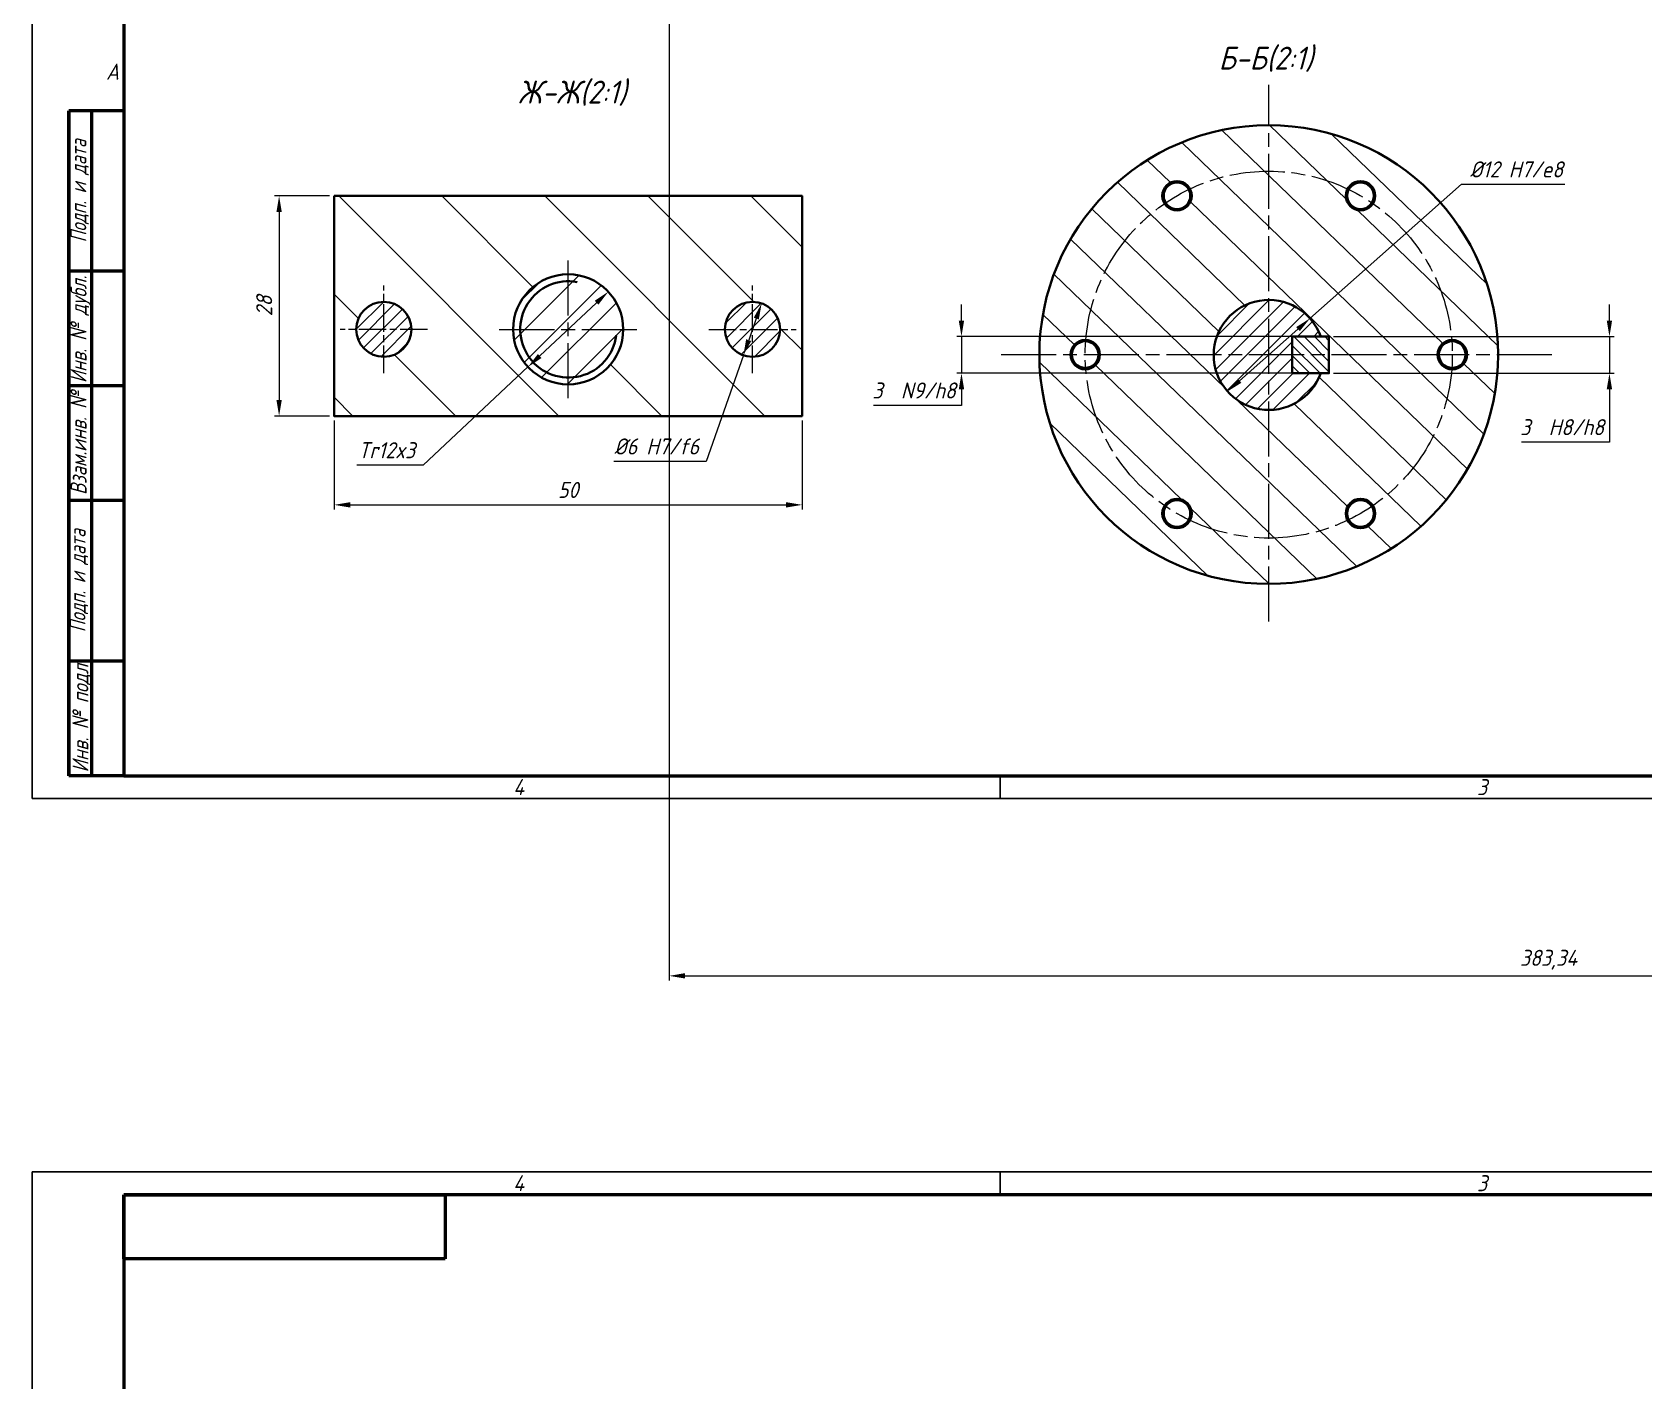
# Model space of a CAD drawing. Header units: millimetres. Extents: x -1043 to 2000, y -1356 to 1302.
# Drawn here: x 0 to 351.3, y -126.9 to 167.1 of the extents above; entities that cross this region are included whole.
import ezdxf
from ezdxf.enums import TextEntityAlignment as Align

# ---------------------------------------------------------------- set-up
doc = ezdxf.new("R2010")
doc.units = ezdxf.units.MM
doc.set_wipeout_variables(frame=1)
doc.linetypes.add('AM_ISO08W050', pattern=[18, 12, -1.5, 3, -1.5])
doc.linetypes.add('AM_ISO08W050x2', pattern=[9, 6, -0.75, 1.5, -0.75])
doc.layers.get('0').update_dxf_attribs({"lineweight": 80})
for name, color, linetype, lineweight in [('AM_5', 3, 'Continuous', 15), ('AM_6', 2, 'Continuous', 35), ('AM_7', 4, 'AM_ISO08W050', 15), ('AM_8', 1, 'Continuous', 15), ('AM_BOR', 7, 'Continuous', 35), ('основные', 7, 'Continuous', 35)]:
    doc.layers.add(name, color=color, linetype=linetype, lineweight=lineweight)
doc.styles.add('ACGOSTTS', font='geniso.shx', dxfattribs={"oblique": 15})
doc.styles.get("Standard").update_dxf_attribs({"font": 'geniso.shx', "oblique": 15})
doc.dimstyles.new('AM_GOST$0', dxfattribs={"dimtxt": 3.5, "dimasz": 3.5, "dimexe": 1, "dimexo": 1, "dimgap": 1.5, "dimtad": 1, "dimtoh": 1, "dimtxsty": 'Standard', "dimcen": 0, "dimclrd": 256, "dimclre": 256, "dimclrt": 2, "dimadec": 0, "dimazin": 2, "dimtp": 0.1, "dimtm": 0.1, "dimtfac": 0.71, "dimtmove": 0, "dimatfit": 3, "dimfxl": 1, "dimtolj": 1, "dimlwd": -1, "dimlwe": -1, "dimarcsym": 1})
doc.dimstyles.new('AM_GOST$3', dxfattribs={"dimtxt": 3.5, "dimasz": 3.5, "dimexe": 1, "dimexo": 1, "dimgap": 1.5, "dimtad": 1, "dimtoh": 1, "dimtxsty": 'Standard', "dimcen": 0, "dimclrd": 256, "dimclre": 256, "dimclrt": 2, "dimadec": 0, "dimazin": 2, "dimtp": 0.1, "dimtm": 0.1, "dimtfac": 0.71, "dimtdec": 3, "dimtofl": 0, "dimtmove": 0, "dimatfit": 2, "dimfxl": 1, "dimtolj": 1, "dimlwd": -1, "dimlwe": -1, "dimarcsym": 1})

# ---------------------------------------------------------------- blocks, each defined once
blk = doc.blocks.new('GOST_A1_LANDSCAPE')
at = {"layer": 'AM_BOR', "color": 1, "lineweight": 25}
for p, q in [((841, 594), (0, 594)), ((0, 594), (0, 0)), ((211, 594), (211, 589)), ((211, 5), (211, 0)), ((0, 0), (841, 0))]:
    blk.add_line(p, q, dxfattribs=at)
at = {"layer": 'AM_BOR', "color": 7, "lineweight": 50}
for p, q in [((836, 589), (20, 589)), ((20, 589), (20, 5)), ((20, 5), (836, 5))]:
    blk.add_line(p, q, dxfattribs=at)
at = {"layer": 'AM_BOR', "color": 1, "lineweight": 25, "style": 'ACGOSTTS', "oblique": 15}
for s, p in [('4', (106, 591.5)), ('3', (316, 591.5)), ('A', (17.5, 158.5)), ('4', (106, 2.5)), ('3', (316, 2.5))]:
    blk.add_text(s, height=3.5, dxfattribs=at).set_placement(p, align=Align.MIDDLE_CENTER)
blk = doc.blocks.new('GOST_EXT12')
at = {"layer": 'AM_BOR', "color": 7, "lineweight": 50, "ltscale": 0.3}
for p, q in [((0, 287), (-12, 287)), ((-12, 287), (-12, 167)), ((-7, 167), (-7, 287)), ((0, 167), (0, 287)), ((-12, 227), (0, 227)), ((-12, 167), (0, 167))]:
    blk.add_line(p, q, dxfattribs=at)
at = {"layer": 'AM_BOR', "color": 7, "lineweight": 50}
for p, q in [((0, 145), (-12, 145)), ((-12, 145), (-12, 110)), ((-12, 0), (-12, 145)), ((-7, 0), (-7, 145)), ((0, 145), (0, 0)), ((0, 110), (-12, 110)), ((-12, 110), (-12, 85)), ((0, 85), (-12, 85)), ((-12, 85), (-12, 60)), ((0, 60), (-12, 60)), ((-12, 60), (-12, 25)), ((0, 25), (-12, 25)), ((-12, 25), (-12, 0)), ((0, 0), (-12, 0))]:
    blk.add_line(p, q, dxfattribs=at)
at = {"layer": 'AM_BOR', "color": 1, "lineweight": 25, "style": 'ACGOSTTS', "oblique": 15}
for s, width, p in [('Перв. примен.', 0.821392, (-9.5, 257)), ('Подп. и дата', 0.842977, (-9.95, 127.5)), ('Инв. № дубл.', 0.891828, (-9.9, 97.31)), ('Взам.инв. №', 0.899981, (-9.9, 72.5)), ('Подп. и дата', 0.842977, (-10.13, 42.5)), ('Инв. № подл', 0.910904, (-9.5, 12.5))]:
    blk.add_text(s, height=3.5, rotation=90, dxfattribs=dict(at, width=width)).set_placement(p, align=Align.MIDDLE_CENTER)
blk.add_text('Справ. №', height=3.5, rotation=90, dxfattribs=at).set_placement((-9.5, 197), align=Align.MIDDLE_CENTER)
at = {"layer": 'AM_BOR', "color": 2, "lineweight": 25, "style": 'ACGOSTTS', "oblique": 15, "width": 0.8}
for tag, p in [('GEN-TITLE-FREF{16}', (-3.5, 257)), ('GEN-TITLE-RPARTNO{16}', (-3.5, 197)), ('GEN-TITLE-SDT2{10}', (-3.5, 127.5)), ('GEN-TITLE-CSTKN{7}', (-3.5, 97.5)), ('GEN-TITLE-RSTKN{7}', (-3.5, 72.5)), ('GEN-TITLE-SDT1{10}', (-3.5, 42.5)), ('GEN-TITLE-STKN{7}', (-3.5, 12.5))]:
    blk.add_attdef(tag, text='', height=3.17, rotation=90, dxfattribs=at).set_placement(p, align=Align.MIDDLE_CENTER)
blk.add_wipeout([(-7, 227), (-7, 167), (0, 167), (0, 227)])
blk = doc.blocks.new('*D37')
at = {"layer": 'AM_5', "linetype": 'ByBlock', "transparency": 16777216}
for p, q in [((343.77, 104.24), (343.77, 107.74)), ((283.63, 100.74), (344.77, 100.74)), ((343.77, 100.74), (343.77, 92.74)), ((283.63, 92.74), (344.77, 92.74)), ((343.77, 89.24), (343.77, 77.74)), ((343.77, 77.74), (324.62, 77.74))]:
    blk.add_line(p, q, dxfattribs=at)
at = {"layer": 'AM_5', "transparency": 16777216}
for points in [[(343.18, 104.24), (344.35, 104.24), (343.77, 100.74)], [(343.18, 89.24), (344.35, 89.24), (343.77, 92.74)]]:
    blk.add_solid(points, dxfattribs=at)
at = {"layer": 'Defpoints', "color": 0, "transparency": 16777216}
for p in [(282.63, 100.74), (282.63, 92.74), (343.77, 92.74)]:
    blk.add_point(p, dxfattribs=at)
at = {"layer": 'AM_5', "color": 2, "transparency": 16777216, "insert": (333.45, 80.99), "char_height": 3.5, "attachment_point": 5}
blk.add_mtext('\\A1;3 {}{\\C2; H8/h8}', dxfattribs=at)
blk = doc.blocks.new('*D41')
at = {"layer": 'AM_5', "linetype": 'ByBlock', "transparency": 16777216}
for p, q in [((65.81, 82.42), (65.81, 63.05)), ((167.81, 82.42), (167.81, 63.05)), ((69.31, 64.05), (164.31, 64.05))]:
    blk.add_line(p, q, dxfattribs=at)
at = {"layer": 'AM_5', "transparency": 16777216}
for points in [[(69.31, 64.63), (69.31, 63.47), (65.81, 64.05)], [(164.31, 64.63), (164.31, 63.47), (167.81, 64.05)]]:
    blk.add_solid(points, dxfattribs=at)
at = {"layer": 'Defpoints', "color": 0, "transparency": 16777216}
for p in [(65.81, 83.42), (167.81, 83.42), (167.81, 64.05)]:
    blk.add_point(p, dxfattribs=at)
at = {"layer": 'AM_5', "color": 2, "transparency": 16777216, "insert": (116.81, 67.3), "char_height": 3.5, "attachment_point": 5}
blk.add_mtext('\\A1;50', dxfattribs=at)
blk = doc.blocks.new('*D42')
at = {"layer": 'AM_5', "linetype": 'ByBlock', "transparency": 16777216}
for p, q in [((64.81, 131.42), (52.81, 131.42)), ((53.81, 127.92), (53.81, 86.92)), ((64.81, 83.42), (52.81, 83.42))]:
    blk.add_line(p, q, dxfattribs=at)
at = {"layer": 'AM_5', "transparency": 16777216}
for points in [[(53.23, 127.92), (54.39, 127.92), (53.81, 131.42)], [(53.23, 86.92), (54.39, 86.92), (53.81, 83.42)]]:
    blk.add_solid(points, dxfattribs=at)
at = {"layer": 'Defpoints', "color": 0, "transparency": 16777216}
for p in [(65.81, 131.42), (53.81, 83.42), (65.81, 83.42)]:
    blk.add_point(p, dxfattribs=at)
at = {"layer": 'AM_5', "color": 2, "transparency": 16777216, "insert": (50.56, 107.42), "char_height": 3.5, "attachment_point": 5, "rotation": 90}
blk.add_mtext('\\A1;28', dxfattribs=at)
blk = doc.blocks.new('*D58')
at = {"layer": 'AM_5', "linetype": 'ByBlock', "transparency": 16777216}
for p, q in [((202.54, 104.24), (202.54, 107.74)), ((279.83, 100.74), (201.54, 100.74)), ((202.54, 100.74), (202.54, 92.74)), ((279.83, 92.74), (201.54, 92.74)), ((202.54, 89.24), (202.54, 85.74)), ((202.54, 85.74), (183.38, 85.74))]:
    blk.add_line(p, q, dxfattribs=at)
at = {"layer": 'AM_5', "transparency": 16777216}
for points in [[(201.95, 104.24), (203.12, 104.24), (202.54, 100.74)], [(201.95, 89.24), (203.12, 89.24), (202.54, 92.74)]]:
    blk.add_solid(points, dxfattribs=at)
at = {"layer": 'Defpoints', "color": 0, "transparency": 16777216}
for p in [(280.83, 100.74), (202.54, 92.74), (280.83, 92.74)]:
    blk.add_point(p, dxfattribs=at)
at = {"layer": 'AM_5', "color": 2, "transparency": 16777216, "insert": (192.21, 88.99), "char_height": 3.5, "attachment_point": 5}
blk.add_mtext('\\A1;3 {}{\\C2; N9/h8}', dxfattribs=at)
blk = doc.blocks.new('*D59')
at = {"layer": 'AM_5', "linetype": 'ByBlock', "transparency": 16777216}
for p, q in [((278.5, 104.7), (311.52, 133.95)), ((311.52, 133.95), (334.03, 133.95)), ((263.15, 91.11), (275.88, 102.38))]:
    blk.add_line(p, q, dxfattribs=at)
at = {"layer": 'AM_5', "transparency": 16777216}
for points in [[(275.49, 102.81), (276.27, 101.94), (278.5, 104.7)], [(262.77, 91.54), (263.54, 90.67), (260.53, 88.79)]]:
    blk.add_solid(points, dxfattribs=at)
at = {"layer": 'Defpoints', "color": 0, "transparency": 16777216}
for p in [(278.5, 104.7), (260.53, 88.79)]:
    blk.add_point(p, dxfattribs=at)
at = {"layer": 'AM_5', "color": 2, "transparency": 16777216, "insert": (323.52, 137.2), "char_height": 3.5, "attachment_point": 5}
blk.add_mtext('\\A1;%%C12 H7/e8', dxfattribs=at)
blk = doc.blocks.new('*U70')
at = {"layer": 'основные'}
blk.add_circle((0, 0), 3.2, dxfattribs=at)
blk = doc.blocks.new('*U71')
at = {"layer": 'основные', "color": 0, "linetype": 'ByBlock', "lineweight": -2, "transparency": 16777216}
for p, rotation in [((503.29, 157.52), 299.9999999999999), ((543.29, 157.52), 239.9999999999999), ((563.29, 122.88), 180), ((503.29, 88.24), 59.99999999999999), ((543.29, 88.24), 120)]:
    blk.add_blockref('*U70', p, dxfattribs=dict(at, rotation=rotation))
blk.add_blockref('*U70', (483.29, 122.88), dxfattribs=at)
blk = doc.blocks.new('GOST_EXT3_L')
at = {"layer": 'AM_BOR', "color": 7, "lineweight": 50}
for p, q in [((0, 0), (70, 0)), ((0, -14), (0, 0)), ((70, 0), (70, -14)), ((70, -14), (0, -14))]:
    blk.add_line(p, q, dxfattribs=at)
at = {"layer": 'AM_BOR', "color": 2, "lineweight": 25, "style": 'ACGOSTTS', "oblique": 15, "width": 0.8}
blk.add_attdef('GEN-TITLE-PARTNO{11.7}', text='', height=5, rotation=180, dxfattribs=at).set_placement((35, -7), align=Align.MIDDLE_CENTER)
blk = doc.blocks.new('*D153')
at = {"layer": 'AM_5', "linetype": 'ByBlock', "transparency": 16777216}
for p, q in [((123.01, 108.13), (110.61, 96.51)), ((108.05, 94.12), (85.22, 72.71)), ((85.22, 72.71), (70.77, 72.71))]:
    blk.add_line(p, q, dxfattribs=at)
at = {"layer": 'AM_5', "transparency": 16777216}
for points in [[(122.61, 108.56), (123.41, 107.71), (125.57, 110.53)], [(110.21, 96.93), (111.01, 96.08), (108.05, 94.12)]]:
    blk.add_solid(points, dxfattribs=at)
at = {"layer": 'Defpoints', "color": 0, "transparency": 16777216}
for p in [(125.57, 110.53), (108.05, 94.12)]:
    blk.add_point(p, dxfattribs=at)
at = {"layer": 'AM_5', "color": 2, "transparency": 16777216, "insert": (77.24, 75.96), "char_height": 3.5, "attachment_point": 5}
blk.add_mtext('\\A1;Tr12x3', dxfattribs=at)
blk = doc.blocks.new('*D154')
at = {"layer": 'AM_5', "linetype": 'ByBlock', "transparency": 16777216}
for p, q in [((157.82, 104.68), (156.16, 99.96)), ((155, 96.66), (146.86, 73.53)), ((146.86, 73.53), (126.8, 73.53))]:
    blk.add_line(p, q, dxfattribs=at)
at = {"layer": 'AM_5', "transparency": 16777216}
for points in [[(157.27, 104.87), (158.37, 104.49), (158.98, 107.98)], [(155.61, 100.16), (156.71, 99.77), (155, 96.66)]]:
    blk.add_solid(points, dxfattribs=at)
at = {"layer": 'Defpoints', "color": 0, "transparency": 16777216}
for p in [(158.98, 107.98), (155, 96.66)]:
    blk.add_point(p, dxfattribs=at)
at = {"layer": 'AM_5', "color": 2, "transparency": 16777216, "insert": (136.08, 76.78), "char_height": 3.5, "attachment_point": 5}
blk.add_mtext('\\A1;%%C6 H7/f6', dxfattribs=at)
blk = doc.blocks.new('*D155')
at = {"layer": 'AM_5', "linetype": 'ByBlock', "transparency": 16777216}
for p, q in [((138.81, 297.58), (138.81, -39.65)), ((522.15, 297.57), (522.15, -39.65)), ((142.31, -38.65), (518.65, -38.65))]:
    blk.add_line(p, q, dxfattribs=at)
at = {"layer": 'AM_5', "transparency": 16777216}
for points in [[(142.31, -38.06), (142.31, -39.23), (138.81, -38.65)], [(518.65, -38.06), (518.65, -39.23), (522.15, -38.65)]]:
    blk.add_solid(points, dxfattribs=at)
at = {"layer": 'Defpoints', "color": 0, "transparency": 16777216}
for p in [(138.81, 298.58), (522.15, 298.57), (522.15, -38.65)]:
    blk.add_point(p, dxfattribs=at)
at = {"layer": 'AM_5', "color": 2, "transparency": 16777216, "insert": (330.48, -35.13), "char_height": 3.5, "attachment_point": 5}
blk.add_mtext('\\A1;383,34', dxfattribs=at)

msp = doc.modelspace()

# ---------------------------------------------------------------- hatches: boundary and pattern name
at = {"layer": 'AM_8'}
h = msp.add_hatch(dxfattribs=at)
h.set_pattern_fill('_U', color=256, scale=8, angle=136, style=0, pattern_type=0)
h.set_pattern_definition([(136, (-253.7745, -26.075), (-5.55727, -5.75472), [])])
edge = h.paths.add_edge_path()
edge.add_arc((269.516, 96.808), 50, 0, 220.60066, ccw=False)
edge.add_arc((269.516, 96.808), 50, -139.39934, 0, ccw=False)
edge = h.paths.add_edge_path(flags=16)
edge.add_arc((309.516, 96.808), 3.2, 0, 193.90013, ccw=False)
edge.add_arc((309.516, 96.808), 3.2, -166.09987, 0, ccw=False)
edge = h.paths.add_edge_path(flags=16)
edge.add_arc((269.516, 96.742), 12, 19.47122, 340.52878, ccw=False)
edge.add_line((280.83, 100.742), (282.63, 100.742))
edge.add_line((282.63, 100.742), (282.63, 92.742))
edge.add_line((282.63, 92.742), (280.83, 92.742))
edge = h.paths.add_edge_path(flags=16)
edge.add_arc((289.516, 62.167), 3.2, -311.82514, 11.45916, ccw=False)
edge.add_arc((289.516, 62.167), 3.2, 11.45916, 48.17486, ccw=False)
edge = h.paths.add_edge_path(flags=16)
edge.add_arc((289.516, 131.449), 3.2, -48.17486, 233.26737, ccw=False)
edge.add_arc((289.516, 131.449), 3.2, 233.26737, 311.82514, ccw=False)
edge = h.paths.add_edge_path(flags=16)
edge.add_arc((249.516, 131.449), 3.2, -26.00782, 274.43072, ccw=False)
edge.add_arc((249.516, 131.449), 3.2, 274.43072, 333.99218, ccw=False)
edge = h.paths.add_edge_path(flags=16)
edge.add_arc((249.516, 62.167), 3.2, -333.99218, 11.45916, ccw=False)
edge.add_arc((249.516, 62.167), 3.2, 11.45916, 26.00782, ccw=False)
edge = h.paths.add_edge_path(flags=16)
edge.add_arc((229.516, 96.808), 3.2, 0, 329.64292, ccw=False)
edge.add_arc((229.516, 96.808), 3.2, -30.35708, 0, ccw=False)
h = msp.add_hatch(dxfattribs=at)
h.set_pattern_fill('_U', color=256, angle=45, style=0, pattern_type=0)
h.set_pattern_definition([(45, (-278.0577, -72.9929), (-0.7071068, 0.7071068), [])])
edge = h.paths.add_edge_path()
edge.add_arc((249.516, 131.449), 3.2, 191.45916, 415.65449)
edge.add_arc((249.516, 131.449), 3.2, 55.65449, 191.45916)
edge = h.paths.add_edge_path(flags=16)
edge.add_arc((249.516, 131.449), 2.9, -304.34551, 11.45916, ccw=False)
edge.add_arc((249.516, 131.449), 2.9, 11.45916, 55.65449, ccw=False)
h = msp.add_hatch(dxfattribs=at)
h.set_pattern_fill('_U', color=256, angle=45, style=0, pattern_type=0)
h.set_pattern_definition([(45, (-238.0577, -72.9929), (-0.7071068, 0.7071068), [])])
edge = h.paths.add_edge_path()
edge.add_arc((289.516, 131.449), 3.2, 191.45916, 415.65449)
edge.add_arc((289.516, 131.449), 3.2, 55.65449, 191.45916)
edge = h.paths.add_edge_path(flags=16)
edge.add_arc((289.516, 131.449), 2.9, -304.34551, 11.45916, ccw=False)
edge.add_arc((289.516, 131.449), 2.9, 11.45916, 55.65449, ccw=False)
h = msp.add_hatch(dxfattribs=at)
h.set_pattern_fill('ANSI31', color=256, scale=5, angle=90, style=0)
h.set_pattern_definition([(135, (-166.54, -129.17), (-11.2253, -11.2253), [])])
h.paths.add_polyline_path([(167.81, 131.424), (65.81, 131.424), (65.81, 83.424), (167.81, 83.424)])
h.paths.add_polyline_path([(128.81, 102.322, -1), (104.81, 102.322, -1)], flags=16)
h.paths.add_polyline_path([(82.632, 102.322, -1), (70.632, 102.322, -1)], flags=16)
h.paths.add_polyline_path([(162.987, 102.322, -1), (150.987, 102.322, -1)], flags=16)
h = msp.add_hatch(dxfattribs=at)
h.set_pattern_fill('_U', color=256, scale=5, angle=45, style=0, pattern_type=0)
h.set_pattern_definition([(45, (-166.5406, -129.17), (-3.535534, 3.535534), [])])
edge = h.paths.add_edge_path()
edge.add_arc((116.81, 102.322), 12, 191.45916, 510.20465)
edge.add_arc((116.81, 102.322), 12, 150.20465, 191.45916)
h = msp.add_hatch(dxfattribs=at)
h.set_pattern_fill('_U', color=256, scale=2, angle=45, style=0, pattern_type=0)
h.set_pattern_definition([(45, (-166.5406, -129.17), (-1.414214, 1.414214), [])])
edge = h.paths.add_edge_path()
edge.add_arc((76.632, 102.322), 6, 191.45916, 383.26764)
edge.add_arc((76.632, 102.322), 6, 23.26764, 191.45916)
h = msp.add_hatch(dxfattribs=at)
h.set_pattern_fill('_U', color=256, scale=2.4, angle=45, style=0, pattern_type=0)
h.set_pattern_definition([(45, (-166.5406, -129.17), (-1.697056, 1.697056), [])])
edge = h.paths.add_edge_path()
edge.add_arc((156.987, 102.322), 6, 191.45916, 514.52594)
edge.add_arc((156.987, 102.322), 6, 154.52594, 191.45916)
h = msp.add_hatch(dxfattribs=at)
h.set_pattern_fill('_U', color=256, scale=2.5, angle=45, style=0, pattern_type=0)
h.set_pattern_definition([(45, (-481.1724, -316.7885), (-1.767767, 1.767767), [])])
edge = h.paths.add_edge_path()
edge.add_line((274.63, 92.742), (274.63, 100.742))
edge.add_line((274.63, 100.742), (280.83, 100.742))
edge.add_arc((269.515, 96.742), 12.001, 19.46895, 340.53105)
edge.add_line((280.83, 92.742), (274.63, 92.742))
h = msp.add_hatch(dxfattribs=at)
h.set_pattern_fill('_U', color=256, angle=45, style=0, pattern_type=0)
h.set_pattern_definition([(45, (-298.0577, -107.634), (-0.7071068, 0.7071068), [])])
edge = h.paths.add_edge_path()
edge.add_arc((229.516, 96.808), 3.2, 191.45916, 415.65449)
edge.add_arc((229.516, 96.808), 3.2, 55.65449, 191.45916)
edge = h.paths.add_edge_path(flags=16)
edge.add_arc((229.516, 96.808), 2.9, -304.34551, 11.45916, ccw=False)
edge.add_arc((229.516, 96.808), 2.9, 11.45916, 55.65449, ccw=False)
h = msp.add_hatch(dxfattribs=at)
h.set_pattern_fill('ANSI31', color=256, scale=0.5, angle=90)
h.set_pattern_definition([(135, (208.661, 34.5859), (-1.122532, -1.122532), [])])
h.paths.add_polyline_path([(274.63, 92.742), (274.63, 100.742), (282.63, 100.742), (282.63, 92.742)])
h.paths.add_polyline_path([(274.63, 100.742), (282.63, 100.742)], flags=17)
h = msp.add_hatch(dxfattribs=at)
h.set_pattern_fill('_U', color=256, scale=1.2, angle=45, style=0, pattern_type=0)
h.set_pattern_definition([(45, (-298.0577, -107.634), (-0.8485281, 0.8485281), [])])
edge = h.paths.add_edge_path()
edge.add_arc((309.516, 96.808), 3.2, 191.45916, 441.60971)
edge.add_arc((309.516, 96.808), 3.2, 81.60971, 191.45916)
edge = h.paths.add_edge_path(flags=16)
edge.add_arc((309.516, 96.808), 2.9, -278.39029, 11.45916, ccw=False)
edge.add_arc((309.516, 96.808), 2.9, 11.45916, 81.60971, ccw=False)
h = msp.add_hatch(dxfattribs=at)
h.set_pattern_fill('_U', color=256, angle=45, style=0, pattern_type=0)
h.set_pattern_definition([(45, (-278.0577, -142.275), (-0.7071068, 0.7071068), [])])
edge = h.paths.add_edge_path()
edge.add_arc((249.516, 62.167), 3.2, 191.45916, 415.65449)
edge.add_arc((249.516, 62.167), 3.2, 55.65449, 191.45916)
edge = h.paths.add_edge_path(flags=16)
edge.add_arc((249.516, 62.167), 2.9, -304.34551, 11.45916, ccw=False)
edge.add_arc((249.516, 62.167), 2.9, 11.45916, 55.65449, ccw=False)
h = msp.add_hatch(dxfattribs=at)
h.set_pattern_fill('_U', color=256, angle=45, style=0, pattern_type=0)
h.set_pattern_definition([(45, (-238.0577, -142.275), (-0.7071068, 0.7071068), [])])
edge = h.paths.add_edge_path()
edge.add_arc((289.516, 62.167), 3.2, 191.45916, 415.65449)
edge.add_arc((289.516, 62.167), 3.2, 55.65449, 191.45916)
edge = h.paths.add_edge_path(flags=16)
edge.add_arc((289.516, 62.167), 2.9, -304.34551, 11.45916, ccw=False)
edge.add_arc((289.516, 62.167), 2.9, 11.45916, 55.65449, ccw=False)

# ---------------------------------------------------------------- linework, layer by layer
at = {"layer": 'AM_6'}
msp.add_arc((116.876, 102.313), 10.5, 79.58166, 352.69269, dxfattribs=at)
at = {"layer": 'AM_7'}
for p, q in [((269.516, 38.621), (269.516, 155.652)), ((116.81, 87.322), (116.81, 117.322)), ((101.81, 102.322), (131.81, 102.322)), ((211.204, 96.808), (331.342, 96.808))]:
    msp.add_line(p, q, dxfattribs=at)
at = {"layer": 'AM_7', "linetype": 'AM_ISO08W050x2'}
for p, q in [((76.632, 92.781), (76.632, 111.862)), ((156.987, 92.781), (156.987, 111.862)), ((86.172, 102.322), (67.092, 102.322)), ((147.447, 102.322), (166.527, 102.322))]:
    msp.add_line(p, q, dxfattribs=at)
at = {"layer": 'AM_7'}
msp.add_circle((269.516, 96.808), 40, dxfattribs=at)
at = {"layer": 'основные'}
for points in [[(65.81, 131.424), (167.81, 131.424), (167.81, 83.424), (65.81, 83.424)], [(274.63, 100.742), (282.63, 100.742), (282.63, 92.742), (274.63, 92.742)]]:
    msp.add_lwpolyline(points, close=True, dxfattribs=at)
for centre, radius in [((269.516, 96.808), 50), ((249.516, 131.449), 2.9), ((289.516, 131.449), 2.9), ((116.81, 102.322), 12), ((116.81, 102.322), 12), ((76.632, 102.322), 6), ((156.987, 102.322), 6), ((229.516, 96.808), 2.9), ((309.516, 96.808), 3.2), ((309.516, 96.808), 2.9), ((249.516, 62.167), 2.9), ((289.516, 62.167), 2.9)]:
    msp.add_circle(centre, radius, dxfattribs=at)
msp.add_arc((269.516, 96.742), 12, 19.47122, 340.52878, dxfattribs=at)

# ---------------------------------------------------------------- block references
at = {"layer": 'основные', "lineweight": 0}
for name, p in [('GOST_A1_LANDSCAPE', (0, 0)), ('GOST_A1_LANDSCAPE', (0, -675.362)), ('GOST_EXT3_L', (20, -86.362))]:
    msp.add_blockref(name, p, dxfattribs=at)
at = {"layer": 'основные'}
msp.add_blockref('*U71', (-253.775, -26.075), dxfattribs=at)

# ---------------------------------------------------------------- texts
at = {"layer": 'основные', "char_height": 5, "attachment_point": 1}
for s, insert in [('Б-Б(2:1)', (258.594, 163.962)), ('Ж-Ж(2:1)', (105.868, 156.556))]:
    msp.add_mtext(s, dxfattribs=dict(at, insert=insert))

# ---------------------------------------------------------------- dimensions: what is measured, and where the dimension line sits
at = {"layer": 'AM_5'}
dim = msp.add_linear_dim(base=(522.15, -38.646), p1=(138.812, 298.585), p2=(522.15, 298.569), angle=0, dimstyle='AM_GOST$0', override={"dimpost": '', "dimtp": 0.2, "dimtm": 0.2}, dxfattribs=at)
dim.commit()
dim.dimension.update_dxf_attribs({"geometry": '*D155', "text_midpoint": (330.481, -35.134)})
dim = msp.add_diameter_dim_2p(p1=(260.533, 88.785), p2=(278.499, 104.698), text='%%C12 H7/e8', dimstyle='AM_GOST$3', override={"dimtp": 0.1, "dimtm": 0.1, "dimtdec": 3, "dimtzin": 8}, dxfattribs=at)
dim.commit()
dim.dimension.update_dxf_attribs({"geometry": '*D59', "text_midpoint": (323.524, 133.947), "dimtype": 163})
for base, p1, p2, text, override, picture, middle in [((53.81, 83.424), (65.81, 131.424), (65.81, 83.424), '28', {"dimpost": ''}, '*D42', (50.559, 107.424)), ((202.538, 92.742), (280.83, 100.742), (280.83, 92.742), '3 {}{\\C2; N9/h8}', {"dimtdec": 3}, '*D58', (192.209, 88.992))]:
    dim = msp.add_linear_dim(base=base, p1=p1, p2=p2, angle=90, text=text, dimstyle='AM_GOST$0', override=override, dxfattribs=at)
    dim.commit()
    dim.dimension.update_dxf_attribs({"geometry": picture, "text_midpoint": middle})
for p1, p2, text, picture, middle in [((125.565, 110.528), (108.054, 94.115), 'Tr12x3', '*D153', (77.243, 72.712)), ((158.978, 107.982), (154.997, 96.661), '%%C6 H7/f6', '*D154', (136.08, 73.527))]:
    dim = msp.add_diameter_dim_2p(p1=p1, p2=p2, text=text, dimstyle='AM_GOST$3', dxfattribs=at)
    dim.commit()
    dim.dimension.update_dxf_attribs({"geometry": picture, "text_midpoint": middle, "dimtype": 163})
dim = msp.add_linear_dim(base=(343.768, 92.742), p1=(282.63, 100.742), p2=(282.63, 92.742), angle=90, text='3 {}{\\C2; H8/h8}', dimstyle='AM_GOST$0', override={"dimtp": 0.1, "dimtm": 0.1, "dimtdec": 3, "dimtzin": 8}, dxfattribs=at)
dim.commit()
dim.dimension.update_dxf_attribs({"geometry": '*D37', "text_midpoint": (333.446, 77.737), "dimtype": 160})
dim = msp.add_linear_dim(base=(167.81, 64.049), p1=(65.81, 83.424), p2=(167.81, 83.424), text='50', dimstyle='AM_GOST$0', override={"dimpost": ''}, dxfattribs=at)
dim.commit()
dim.dimension.update_dxf_attribs({"geometry": '*D41', "text_midpoint": (116.81, 67.299)})

# ---------------------------------------------------------------- next in the draw order: block references
at = {"layer": 'основные', "lineweight": 0}
msp.add_blockref('GOST_EXT12', (20, 5), dxfattribs=at)

doc.saveas('drawing.dxf')
